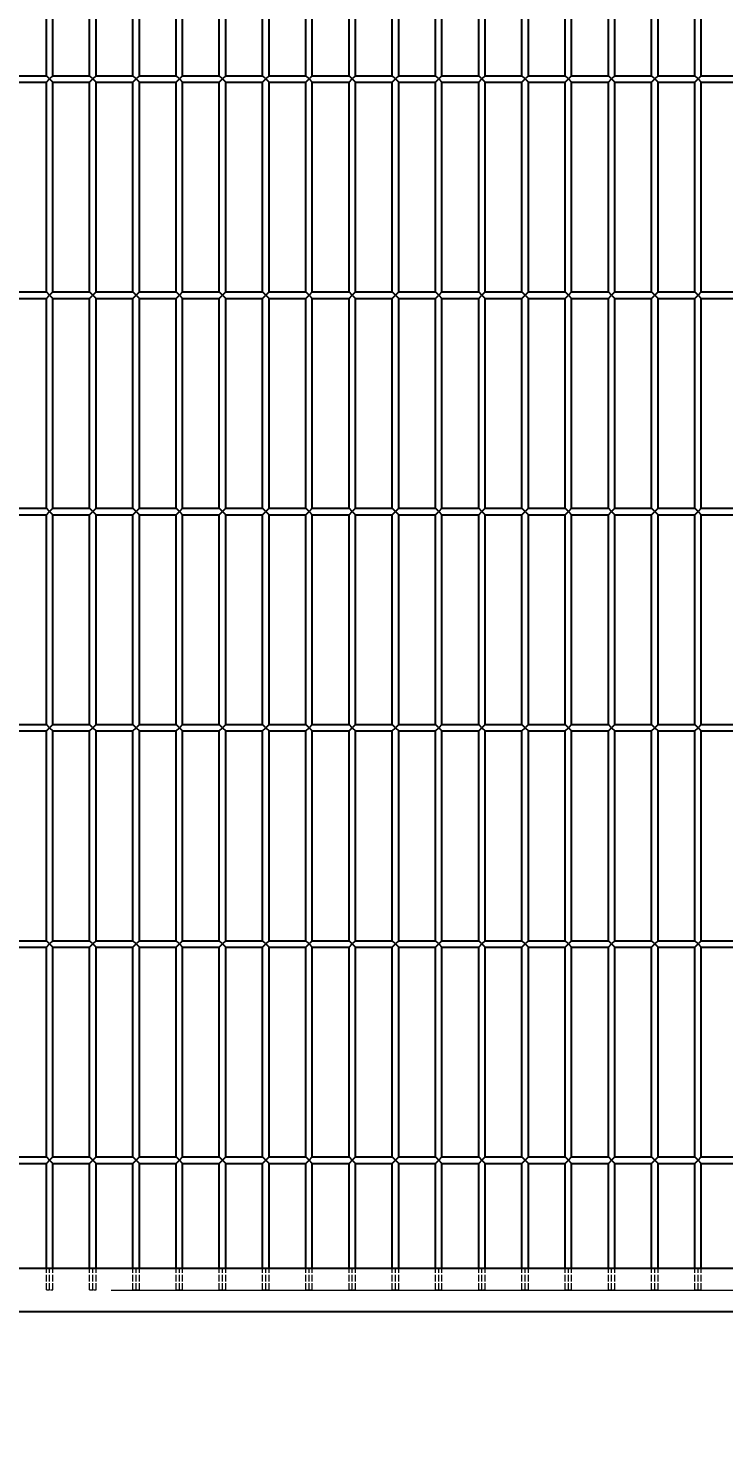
# Model space of a CAD drawing. Header units: millimetres. Extents: x 120 to 9117, y 110 to 4090.
# Drawn here: x 2377 to 2699, y 1462 to 2111 of the extents above; entities that cross this region are included whole.
import ezdxf

# ---------------------------------------------------------------- set-up
doc = ezdxf.new("R2010")
doc.units = ezdxf.units.MM
doc.header["$LTSCALE"] = 20
doc.linetypes.add('DASHED', pattern=[0.2067, 0.1654, -0.0413])
doc.layers.add('可见 (ISO)', color=7, linetype='Continuous', lineweight=25)
doc.layers.add('尺寸 (ISO)', color=7, linetype='Continuous', lineweight=18, true_color=0x008000)
doc.layers.add('隐藏 (ISO)', color=5, linetype='DASHED', lineweight=18, true_color=0x0000ff)
doc.styles.add('最新国标', font='simfang.ttf')
doc.dimstyles.new('默认 (GB)', dxfattribs={"dimscale": 20, "dimtxt": 2.8, "dimasz": 2.5, "dimexe": 2, "dimexo": 1.5, "dimgap": 0.5, "dimtad": 1, "dimtoh": 1, "dimdsep": 46, "dimtxsty": '最新国标', "dimcen": 0.09, "dimdle": 10, "dimclrd": 256, "dimclre": 256, "dimclrt": 256, "dimaunit": 1, "dimadec": 3, "dimazin": 2, "dimtfac": 0.535714, "dimtdec": 3, "dimtmove": 0, "dimatfit": 3, "dimfxl": 0, "dimtolj": 1, "dimlwd": -1, "dimlwe": -1, "dimarcsym": 0})

# ---------------------------------------------------------------- blocks, each defined once
blk = doc.blocks.new('_DotSmall')
at = {"color": 0, "linetype": 'ByBlock', "const_width": 0.5}
blk.add_lwpolyline([(-0.0625, 0, 1), (0.0625, 0, 1)], format="xyb", close=True, dxfattribs=at)
blk = doc.blocks.new('*D17')
at = {"layer": 'Defpoints', "color": 0, "transparency": 16777216}
for p in [(2388.78, 1527.01), (3335.81, 1527.01), (3020.28, 1517.01)]:
    blk.add_point(p, dxfattribs=at)
at = {"layer": '尺寸 (ISO)', "color": 116, "true_color": 0x00803f, "transparency": 16777216}
for p, q in [((3335.81, 1527.01), (3335.81, 1627.01)), ((2418.78, 1527.01), (3375.81, 1527.01)), ((3335.81, 1527.01), (3335.81, 1517.01)), ((3050.28, 1517.01), (3375.81, 1517.01)), ((3335.81, 1467.01), (3335.81, 1328.53))]:
    blk.add_line(p, q, dxfattribs=at)
blk.add_solid([(3327.47, 1467.01), (3344.14, 1467.01), (3335.81, 1517.01)], dxfattribs=at)
at = {"layer": '尺寸 (ISO)', "color": 116, "true_color": 0x00803f, "transparency": 16777216, "xscale": 50, "yscale": 50, "zscale": 50, "rotation": 270}
blk.add_blockref('_DotSmall', (3335.81, 1527.01), dxfattribs=at)
at = {"layer": '尺寸 (ISO)', "transparency": 16777216, "insert": (3297.49, 1372.77), "char_height": 56, "attachment_point": 5, "rotation": 90, "style": '最新国标'}
blk.add_mtext('\\A1;10', dxfattribs=at)
blk = doc.blocks.new('*D19')
at = {"layer": 'Defpoints', "color": 0, "transparency": 16777216}
for p in [(2388.78, 3507.01), (3185.78, 3507.01), (2385.78, 1527.01)]:
    blk.add_point(p, dxfattribs=at)
at = {"layer": '尺寸 (ISO)', "color": 116, "true_color": 0x00803f, "transparency": 16777216}
for p, q in [((2418.78, 3507.01), (3225.78, 3507.01)), ((3185.78, 1527.01), (3185.78, 3457.01)), ((2415.78, 1527.01), (3225.78, 1527.01))]:
    blk.add_line(p, q, dxfattribs=at)
blk.add_solid([(3177.45, 3457.01), (3194.11, 3457.01), (3185.78, 3507.01)], dxfattribs=at)
at = {"layer": '尺寸 (ISO)', "color": 116, "true_color": 0x00803f, "transparency": 16777216, "xscale": 50, "yscale": 50, "zscale": 50, "rotation": 270}
blk.add_blockref('_DotSmall', (3185.78, 1527.01), dxfattribs=at)
at = {"layer": '尺寸 (ISO)', "transparency": 16777216, "insert": (3147.46, 2517.01), "char_height": 56, "attachment_point": 5, "rotation": 90, "style": '最新国标'}
blk.add_mtext('\\A1;1980', dxfattribs=at)
blk = doc.blocks.new('*D21')
at = {"layer": 'Defpoints', "color": 0, "transparency": 16777216}
for p in [(1830.28, 1585.51), (3010.28, 1585.51), (3010.28, 1208.28)]:
    blk.add_point(p, dxfattribs=at)
at = {"layer": '尺寸 (ISO)', "color": 116, "true_color": 0x00803f, "transparency": 16777216}
for p, q in [((1830.28, 1555.51), (1830.28, 1168.28)), ((3010.28, 1555.51), (3010.28, 1168.28)), ((1830.28, 1208.28), (2960.28, 1208.28))]:
    blk.add_line(p, q, dxfattribs=at)
blk.add_solid([(2960.28, 1216.61), (2960.28, 1199.94), (3010.28, 1208.28)], dxfattribs=at)
at = {"layer": '尺寸 (ISO)', "color": 116, "true_color": 0x00803f, "transparency": 16777216, "xscale": 50, "yscale": 50, "zscale": 50, "rotation": 180}
blk.add_blockref('_DotSmall', (1830.28, 1208.28), dxfattribs=at)
at = {"layer": '尺寸 (ISO)', "transparency": 16777216, "insert": (2320.28, 1246.6), "char_height": 56, "attachment_point": 5, "style": '最新国标'}
blk.add_mtext('\\A1;1180', dxfattribs=at)

msp = doc.modelspace()

# ---------------------------------------------------------------- linework, layer by layer
at = {"layer": '可见 (ISO)'}
for p, q in [((2385.78, 2088.511), (2385.78, 2185.511)), ((2388.78, 2088.511), (2388.78, 2185.511)), ((2405.78, 2088.511), (2405.78, 2185.511)), ((2408.78, 2088.511), (2408.78, 2185.511)), ((2425.78, 2088.511), (2425.78, 2185.511)), ((2428.78, 2088.511), (2428.78, 2185.511)), ((2445.78, 2088.511), (2445.78, 2185.511)), ((2448.78, 2088.511), (2448.78, 2185.511)), ((2465.78, 2088.511), (2465.78, 2185.511)), ((2468.78, 2088.511), (2468.78, 2185.511)), ((2485.78, 2088.511), (2485.78, 2185.511)), ((2488.78, 2088.511), (2488.78, 2185.511)), ((2505.78, 2088.511), (2505.78, 2185.511)), ((2508.78, 2088.511), (2508.78, 2185.511)), ((2525.78, 2088.511), (2525.78, 2185.511)), ((2528.78, 2088.511), (2528.78, 2185.511)), ((2545.78, 2088.511), (2545.78, 2185.511)), ((2548.78, 2088.511), (2548.78, 2185.511)), ((2565.78, 2088.511), (2565.78, 2185.511)), ((2568.78, 2088.511), (2568.78, 2185.511)), ((2585.78, 2088.511), (2585.78, 2185.511)), ((2588.78, 2088.511), (2588.78, 2185.511)), ((2605.78, 2088.511), (2605.78, 2185.511)), ((2608.78, 2088.511), (2608.78, 2185.511)), ((2625.78, 2088.511), (2625.78, 2185.511)), ((2628.78, 2088.511), (2628.78, 2185.511)), ((2645.78, 2088.511), (2645.78, 2185.511)), ((2648.78, 2088.511), (2648.78, 2185.511)), ((2665.78, 2088.511), (2665.78, 2185.511)), ((2668.78, 2088.511), (2668.78, 2185.511)), ((2685.78, 2088.511), (2685.78, 2185.511)), ((2688.78, 2088.511), (2688.78, 2185.511)), ((2368.78, 2088.511), (2385.78, 2088.511)), ((2368.78, 2085.511), (2385.78, 2085.511)), ((2387.28, 2087.011), (2385.78, 2088.511)), ((2385.78, 2085.511), (2387.28, 2087.011)), ((2385.78, 1988.511), (2385.78, 2085.511)), ((2388.78, 2088.511), (2387.28, 2087.011)), ((2387.28, 2087.011), (2388.78, 2085.511)), ((2388.78, 2088.511), (2405.78, 2088.511)), ((2388.78, 2085.511), (2405.78, 2085.511)), ((2388.78, 1988.511), (2388.78, 2085.511)), ((2407.28, 2087.011), (2405.78, 2088.511)), ((2405.78, 2085.511), (2407.28, 2087.011)), ((2405.78, 1988.511), (2405.78, 2085.511)), ((2408.78, 2088.511), (2407.28, 2087.011)), ((2407.28, 2087.011), (2408.78, 2085.511)), ((2408.78, 2088.511), (2425.78, 2088.511)), ((2408.78, 2085.511), (2425.78, 2085.511)), ((2408.78, 1988.511), (2408.78, 2085.511)), ((2427.28, 2087.011), (2425.78, 2088.511)), ((2425.78, 2085.511), (2427.28, 2087.011)), ((2425.78, 1988.511), (2425.78, 2085.511)), ((2428.78, 2088.511), (2427.28, 2087.011)), ((2427.28, 2087.011), (2428.78, 2085.511)), ((2428.78, 2088.511), (2445.78, 2088.511)), ((2428.78, 2085.511), (2445.78, 2085.511)), ((2428.78, 1988.511), (2428.78, 2085.511)), ((2447.28, 2087.011), (2445.78, 2088.511)), ((2445.78, 2085.511), (2447.28, 2087.011)), ((2445.78, 1988.511), (2445.78, 2085.511)), ((2448.78, 2088.511), (2447.28, 2087.011)), ((2447.28, 2087.011), (2448.78, 2085.511)), ((2448.78, 2088.511), (2465.78, 2088.511)), ((2448.78, 2085.511), (2465.78, 2085.511)), ((2448.78, 1988.511), (2448.78, 2085.511)), ((2467.28, 2087.011), (2465.78, 2088.511)), ((2465.78, 2085.511), (2467.28, 2087.011)), ((2465.78, 1988.511), (2465.78, 2085.511)), ((2468.78, 2088.511), (2467.28, 2087.011)), ((2467.28, 2087.011), (2468.78, 2085.511)), ((2468.78, 2088.511), (2485.78, 2088.511)), ((2468.78, 2085.511), (2485.78, 2085.511)), ((2468.78, 1988.511), (2468.78, 2085.511)), ((2487.28, 2087.011), (2485.78, 2088.511)), ((2485.78, 2085.511), (2487.28, 2087.011)), ((2485.78, 1988.511), (2485.78, 2085.511)), ((2488.78, 2088.511), (2487.28, 2087.011)), ((2487.28, 2087.011), (2488.78, 2085.511)), ((2488.78, 2088.511), (2505.78, 2088.511)), ((2488.78, 2085.511), (2505.78, 2085.511)), ((2488.78, 1988.511), (2488.78, 2085.511)), ((2507.28, 2087.011), (2505.78, 2088.511)), ((2505.78, 2085.511), (2507.28, 2087.011)), ((2505.78, 1988.511), (2505.78, 2085.511)), ((2508.78, 2088.511), (2507.28, 2087.011)), ((2507.28, 2087.011), (2508.78, 2085.511)), ((2508.78, 2088.511), (2525.78, 2088.511)), ((2508.78, 2085.511), (2525.78, 2085.511)), ((2508.78, 1988.511), (2508.78, 2085.511)), ((2527.28, 2087.011), (2525.78, 2088.511)), ((2525.78, 2085.511), (2527.28, 2087.011)), ((2525.78, 1988.511), (2525.78, 2085.511)), ((2528.78, 2088.511), (2527.28, 2087.011)), ((2527.28, 2087.011), (2528.78, 2085.511)), ((2528.78, 2088.511), (2545.78, 2088.511)), ((2528.78, 2085.511), (2545.78, 2085.511)), ((2528.78, 1988.511), (2528.78, 2085.511)), ((2547.28, 2087.011), (2545.78, 2088.511)), ((2545.78, 2085.511), (2547.28, 2087.011)), ((2545.78, 1988.511), (2545.78, 2085.511)), ((2548.78, 2088.511), (2547.28, 2087.011)), ((2547.28, 2087.011), (2548.78, 2085.511)), ((2548.78, 2088.511), (2565.78, 2088.511)), ((2548.78, 2085.511), (2565.78, 2085.511)), ((2548.78, 1988.511), (2548.78, 2085.511)), ((2567.28, 2087.011), (2565.78, 2088.511)), ((2565.78, 2085.511), (2567.28, 2087.011)), ((2565.78, 1988.511), (2565.78, 2085.511)), ((2568.78, 2088.511), (2567.28, 2087.011)), ((2567.28, 2087.011), (2568.78, 2085.511)), ((2568.78, 2088.511), (2585.78, 2088.511)), ((2568.78, 2085.511), (2585.78, 2085.511)), ((2568.78, 1988.511), (2568.78, 2085.511)), ((2587.28, 2087.011), (2585.78, 2088.511)), ((2585.78, 2085.511), (2587.28, 2087.011)), ((2585.78, 1988.511), (2585.78, 2085.511)), ((2588.78, 2088.511), (2587.28, 2087.011)), ((2587.28, 2087.011), (2588.78, 2085.511)), ((2588.78, 2088.511), (2605.78, 2088.511)), ((2588.78, 2085.511), (2605.78, 2085.511)), ((2588.78, 1988.511), (2588.78, 2085.511)), ((2607.28, 2087.011), (2605.78, 2088.511)), ((2605.78, 2085.511), (2607.28, 2087.011)), ((2605.78, 1988.511), (2605.78, 2085.511)), ((2608.78, 2088.511), (2607.28, 2087.011)), ((2607.28, 2087.011), (2608.78, 2085.511)), ((2608.78, 2088.511), (2625.78, 2088.511)), ((2608.78, 2085.511), (2625.78, 2085.511)), ((2608.78, 1988.511), (2608.78, 2085.511)), ((2627.28, 2087.011), (2625.78, 2088.511)), ((2625.78, 2085.511), (2627.28, 2087.011)), ((2625.78, 1988.511), (2625.78, 2085.511)), ((2628.78, 2088.511), (2627.28, 2087.011)), ((2627.28, 2087.011), (2628.78, 2085.511)), ((2628.78, 2088.511), (2645.78, 2088.511)), ((2628.78, 2085.511), (2645.78, 2085.511)), ((2628.78, 1988.511), (2628.78, 2085.511)), ((2647.28, 2087.011), (2645.78, 2088.511)), ((2645.78, 2085.511), (2647.28, 2087.011)), ((2645.78, 1988.511), (2645.78, 2085.511)), ((2648.78, 2088.511), (2647.28, 2087.011)), ((2647.28, 2087.011), (2648.78, 2085.511)), ((2648.78, 2088.511), (2665.78, 2088.511)), ((2648.78, 2085.511), (2665.78, 2085.511)), ((2648.78, 1988.511), (2648.78, 2085.511)), ((2667.28, 2087.011), (2665.78, 2088.511)), ((2665.78, 2085.511), (2667.28, 2087.011)), ((2665.78, 1988.511), (2665.78, 2085.511)), ((2668.78, 2088.511), (2667.28, 2087.011)), ((2667.28, 2087.011), (2668.78, 2085.511)), ((2668.78, 2088.511), (2685.78, 2088.511)), ((2668.78, 2085.511), (2685.78, 2085.511)), ((2668.78, 1988.511), (2668.78, 2085.511)), ((2687.28, 2087.011), (2685.78, 2088.511)), ((2685.78, 2085.511), (2687.28, 2087.011)), ((2685.78, 1988.511), (2685.78, 2085.511)), ((2688.78, 2088.511), (2687.28, 2087.011)), ((2687.28, 2087.011), (2688.78, 2085.511)), ((2688.78, 2088.511), (2705.78, 2088.511)), ((2688.78, 2085.511), (2705.78, 2085.511)), ((2688.78, 1988.511), (2688.78, 2085.511)), ((2368.78, 1988.511), (2385.78, 1988.511)), ((2368.78, 1985.511), (2385.78, 1985.511)), ((2387.28, 1987.011), (2385.78, 1988.511)), ((2385.78, 1985.511), (2387.28, 1987.011)), ((2385.78, 1888.511), (2385.78, 1985.511)), ((2388.78, 1988.511), (2387.28, 1987.011)), ((2387.28, 1987.011), (2388.78, 1985.511)), ((2388.78, 1988.511), (2405.78, 1988.511)), ((2388.78, 1985.511), (2405.78, 1985.511)), ((2388.78, 1888.511), (2388.78, 1985.511)), ((2407.28, 1987.011), (2405.78, 1988.511)), ((2405.78, 1985.511), (2407.28, 1987.011)), ((2405.78, 1888.511), (2405.78, 1985.511)), ((2408.78, 1988.511), (2407.28, 1987.011)), ((2407.28, 1987.011), (2408.78, 1985.511)), ((2408.78, 1988.511), (2425.78, 1988.511)), ((2408.78, 1985.511), (2425.78, 1985.511)), ((2408.78, 1888.511), (2408.78, 1985.511)), ((2427.28, 1987.011), (2425.78, 1988.511)), ((2425.78, 1985.511), (2427.28, 1987.011)), ((2425.78, 1888.511), (2425.78, 1985.511)), ((2428.78, 1988.511), (2427.28, 1987.011)), ((2427.28, 1987.011), (2428.78, 1985.511)), ((2428.78, 1988.511), (2445.78, 1988.511)), ((2428.78, 1985.511), (2445.78, 1985.511)), ((2428.78, 1888.511), (2428.78, 1985.511)), ((2447.28, 1987.011), (2445.78, 1988.511)), ((2445.78, 1985.511), (2447.28, 1987.011)), ((2445.78, 1888.511), (2445.78, 1985.511)), ((2448.78, 1988.511), (2447.28, 1987.011)), ((2447.28, 1987.011), (2448.78, 1985.511)), ((2448.78, 1988.511), (2465.78, 1988.511)), ((2448.78, 1985.511), (2465.78, 1985.511)), ((2448.78, 1888.511), (2448.78, 1985.511)), ((2467.28, 1987.011), (2465.78, 1988.511)), ((2465.78, 1985.511), (2467.28, 1987.011)), ((2465.78, 1888.511), (2465.78, 1985.511)), ((2468.78, 1988.511), (2467.28, 1987.011)), ((2467.28, 1987.011), (2468.78, 1985.511)), ((2468.78, 1988.511), (2485.78, 1988.511)), ((2468.78, 1985.511), (2485.78, 1985.511)), ((2468.78, 1888.511), (2468.78, 1985.511)), ((2487.28, 1987.011), (2485.78, 1988.511)), ((2485.78, 1985.511), (2487.28, 1987.011)), ((2485.78, 1888.511), (2485.78, 1985.511)), ((2488.78, 1988.511), (2487.28, 1987.011)), ((2487.28, 1987.011), (2488.78, 1985.511)), ((2488.78, 1988.511), (2505.78, 1988.511)), ((2488.78, 1985.511), (2505.78, 1985.511)), ((2488.78, 1888.511), (2488.78, 1985.511)), ((2507.28, 1987.011), (2505.78, 1988.511)), ((2505.78, 1985.511), (2507.28, 1987.011)), ((2505.78, 1888.511), (2505.78, 1985.511)), ((2508.78, 1988.511), (2507.28, 1987.011)), ((2507.28, 1987.011), (2508.78, 1985.511)), ((2508.78, 1988.511), (2525.78, 1988.511)), ((2508.78, 1985.511), (2525.78, 1985.511)), ((2508.78, 1888.511), (2508.78, 1985.511)), ((2527.28, 1987.011), (2525.78, 1988.511)), ((2525.78, 1985.511), (2527.28, 1987.011)), ((2525.78, 1888.511), (2525.78, 1985.511)), ((2528.78, 1988.511), (2527.28, 1987.011)), ((2527.28, 1987.011), (2528.78, 1985.511)), ((2528.78, 1988.511), (2545.78, 1988.511)), ((2528.78, 1985.511), (2545.78, 1985.511)), ((2528.78, 1888.511), (2528.78, 1985.511)), ((2547.28, 1987.011), (2545.78, 1988.511)), ((2545.78, 1985.511), (2547.28, 1987.011)), ((2545.78, 1888.511), (2545.78, 1985.511)), ((2548.78, 1988.511), (2547.28, 1987.011)), ((2547.28, 1987.011), (2548.78, 1985.511)), ((2548.78, 1988.511), (2565.78, 1988.511)), ((2548.78, 1985.511), (2565.78, 1985.511)), ((2548.78, 1888.511), (2548.78, 1985.511)), ((2567.28, 1987.011), (2565.78, 1988.511)), ((2565.78, 1985.511), (2567.28, 1987.011)), ((2565.78, 1888.511), (2565.78, 1985.511)), ((2568.78, 1988.511), (2567.28, 1987.011)), ((2567.28, 1987.011), (2568.78, 1985.511)), ((2568.78, 1988.511), (2585.78, 1988.511)), ((2568.78, 1985.511), (2585.78, 1985.511)), ((2568.78, 1888.511), (2568.78, 1985.511)), ((2587.28, 1987.011), (2585.78, 1988.511)), ((2585.78, 1985.511), (2587.28, 1987.011)), ((2585.78, 1888.511), (2585.78, 1985.511)), ((2588.78, 1988.511), (2587.28, 1987.011)), ((2587.28, 1987.011), (2588.78, 1985.511)), ((2588.78, 1988.511), (2605.78, 1988.511)), ((2588.78, 1985.511), (2605.78, 1985.511)), ((2588.78, 1888.511), (2588.78, 1985.511)), ((2607.28, 1987.011), (2605.78, 1988.511)), ((2605.78, 1985.511), (2607.28, 1987.011)), ((2605.78, 1888.511), (2605.78, 1985.511)), ((2608.78, 1988.511), (2607.28, 1987.011)), ((2607.28, 1987.011), (2608.78, 1985.511)), ((2608.78, 1988.511), (2625.78, 1988.511)), ((2608.78, 1985.511), (2625.78, 1985.511)), ((2608.78, 1888.511), (2608.78, 1985.511)), ((2627.28, 1987.011), (2625.78, 1988.511)), ((2625.78, 1985.511), (2627.28, 1987.011)), ((2625.78, 1888.511), (2625.78, 1985.511)), ((2628.78, 1988.511), (2627.28, 1987.011)), ((2627.28, 1987.011), (2628.78, 1985.511)), ((2628.78, 1988.511), (2645.78, 1988.511)), ((2628.78, 1985.511), (2645.78, 1985.511)), ((2628.78, 1888.511), (2628.78, 1985.511)), ((2647.28, 1987.011), (2645.78, 1988.511)), ((2645.78, 1985.511), (2647.28, 1987.011)), ((2645.78, 1888.511), (2645.78, 1985.511)), ((2648.78, 1988.511), (2647.28, 1987.011)), ((2647.28, 1987.011), (2648.78, 1985.511)), ((2648.78, 1988.511), (2665.78, 1988.511)), ((2648.78, 1985.511), (2665.78, 1985.511)), ((2648.78, 1888.511), (2648.78, 1985.511)), ((2667.28, 1987.011), (2665.78, 1988.511)), ((2665.78, 1985.511), (2667.28, 1987.011)), ((2665.78, 1888.511), (2665.78, 1985.511)), ((2668.78, 1988.511), (2667.28, 1987.011)), ((2667.28, 1987.011), (2668.78, 1985.511)), ((2668.78, 1988.511), (2685.78, 1988.511)), ((2668.78, 1985.511), (2685.78, 1985.511)), ((2668.78, 1888.511), (2668.78, 1985.511)), ((2687.28, 1987.011), (2685.78, 1988.511)), ((2685.78, 1985.511), (2687.28, 1987.011)), ((2685.78, 1888.511), (2685.78, 1985.511)), ((2688.78, 1988.511), (2687.28, 1987.011)), ((2687.28, 1987.011), (2688.78, 1985.511)), ((2688.78, 1988.511), (2705.78, 1988.511)), ((2688.78, 1985.511), (2705.78, 1985.511)), ((2688.78, 1888.511), (2688.78, 1985.511)), ((2368.78, 1888.511), (2385.78, 1888.511)), ((2387.28, 1887.011), (2385.78, 1888.511)), ((2388.78, 1888.511), (2387.28, 1887.011)), ((2388.78, 1888.511), (2405.78, 1888.511)), ((2407.28, 1887.011), (2405.78, 1888.511)), ((2408.78, 1888.511), (2407.28, 1887.011)), ((2408.78, 1888.511), (2425.78, 1888.511)), ((2427.28, 1887.011), (2425.78, 1888.511)), ((2428.78, 1888.511), (2427.28, 1887.011)), ((2428.78, 1888.511), (2445.78, 1888.511)), ((2447.28, 1887.011), (2445.78, 1888.511)), ((2448.78, 1888.511), (2447.28, 1887.011)), ((2448.78, 1888.511), (2465.78, 1888.511)), ((2467.28, 1887.011), (2465.78, 1888.511)), ((2468.78, 1888.511), (2467.28, 1887.011)), ((2468.78, 1888.511), (2485.78, 1888.511)), ((2487.28, 1887.011), (2485.78, 1888.511)), ((2488.78, 1888.511), (2487.28, 1887.011)), ((2488.78, 1888.511), (2505.78, 1888.511)), ((2507.28, 1887.011), (2505.78, 1888.511)), ((2508.78, 1888.511), (2507.28, 1887.011)), ((2508.78, 1888.511), (2525.78, 1888.511)), ((2527.28, 1887.011), (2525.78, 1888.511)), ((2528.78, 1888.511), (2527.28, 1887.011)), ((2528.78, 1888.511), (2545.78, 1888.511)), ((2547.28, 1887.011), (2545.78, 1888.511)), ((2548.78, 1888.511), (2547.28, 1887.011)), ((2548.78, 1888.511), (2565.78, 1888.511)), ((2567.28, 1887.011), (2565.78, 1888.511)), ((2568.78, 1888.511), (2567.28, 1887.011)), ((2568.78, 1888.511), (2585.78, 1888.511)), ((2587.28, 1887.011), (2585.78, 1888.511)), ((2588.78, 1888.511), (2587.28, 1887.011)), ((2588.78, 1888.511), (2605.78, 1888.511)), ((2607.28, 1887.011), (2605.78, 1888.511)), ((2608.78, 1888.511), (2607.28, 1887.011)), ((2608.78, 1888.511), (2625.78, 1888.511)), ((2627.28, 1887.011), (2625.78, 1888.511)), ((2628.78, 1888.511), (2627.28, 1887.011)), ((2628.78, 1888.511), (2645.78, 1888.511)), ((2647.28, 1887.011), (2645.78, 1888.511)), ((2648.78, 1888.511), (2647.28, 1887.011)), ((2648.78, 1888.511), (2665.78, 1888.511)), ((2667.28, 1887.011), (2665.78, 1888.511)), ((2668.78, 1888.511), (2667.28, 1887.011)), ((2668.78, 1888.511), (2685.78, 1888.511)), ((2687.28, 1887.011), (2685.78, 1888.511)), ((2688.78, 1888.511), (2687.28, 1887.011)), ((2688.78, 1888.511), (2705.78, 1888.511)), ((2368.78, 1885.511), (2385.78, 1885.511)), ((2385.78, 1885.511), (2387.28, 1887.011)), ((2385.78, 1788.511), (2385.78, 1885.511)), ((2387.28, 1887.011), (2388.78, 1885.511)), ((2388.78, 1885.511), (2405.78, 1885.511)), ((2388.78, 1788.511), (2388.78, 1885.511)), ((2405.78, 1885.511), (2407.28, 1887.011)), ((2405.78, 1788.511), (2405.78, 1885.511)), ((2407.28, 1887.011), (2408.78, 1885.511)), ((2408.78, 1885.511), (2425.78, 1885.511)), ((2408.78, 1788.511), (2408.78, 1885.511)), ((2425.78, 1885.511), (2427.28, 1887.011)), ((2425.78, 1788.511), (2425.78, 1885.511)), ((2427.28, 1887.011), (2428.78, 1885.511)), ((2428.78, 1885.511), (2445.78, 1885.511)), ((2428.78, 1788.511), (2428.78, 1885.511)), ((2445.78, 1885.511), (2447.28, 1887.011)), ((2445.78, 1788.511), (2445.78, 1885.511)), ((2447.28, 1887.011), (2448.78, 1885.511)), ((2448.78, 1885.511), (2465.78, 1885.511)), ((2448.78, 1788.511), (2448.78, 1885.511)), ((2465.78, 1885.511), (2467.28, 1887.011)), ((2465.78, 1788.511), (2465.78, 1885.511)), ((2467.28, 1887.011), (2468.78, 1885.511)), ((2468.78, 1885.511), (2485.78, 1885.511)), ((2468.78, 1788.511), (2468.78, 1885.511)), ((2485.78, 1885.511), (2487.28, 1887.011)), ((2485.78, 1788.511), (2485.78, 1885.511)), ((2487.28, 1887.011), (2488.78, 1885.511)), ((2488.78, 1885.511), (2505.78, 1885.511)), ((2488.78, 1788.511), (2488.78, 1885.511)), ((2505.78, 1885.511), (2507.28, 1887.011)), ((2505.78, 1788.511), (2505.78, 1885.511)), ((2507.28, 1887.011), (2508.78, 1885.511)), ((2508.78, 1885.511), (2525.78, 1885.511)), ((2508.78, 1788.511), (2508.78, 1885.511)), ((2525.78, 1885.511), (2527.28, 1887.011)), ((2525.78, 1788.511), (2525.78, 1885.511)), ((2527.28, 1887.011), (2528.78, 1885.511)), ((2528.78, 1885.511), (2545.78, 1885.511)), ((2528.78, 1788.511), (2528.78, 1885.511)), ((2545.78, 1885.511), (2547.28, 1887.011)), ((2545.78, 1788.511), (2545.78, 1885.511)), ((2547.28, 1887.011), (2548.78, 1885.511)), ((2548.78, 1885.511), (2565.78, 1885.511)), ((2548.78, 1788.511), (2548.78, 1885.511)), ((2565.78, 1885.511), (2567.28, 1887.011)), ((2565.78, 1788.511), (2565.78, 1885.511)), ((2567.28, 1887.011), (2568.78, 1885.511)), ((2568.78, 1885.511), (2585.78, 1885.511)), ((2568.78, 1788.511), (2568.78, 1885.511)), ((2585.78, 1885.511), (2587.28, 1887.011)), ((2585.78, 1788.511), (2585.78, 1885.511)), ((2587.28, 1887.011), (2588.78, 1885.511)), ((2588.78, 1885.511), (2605.78, 1885.511)), ((2588.78, 1788.511), (2588.78, 1885.511)), ((2605.78, 1885.511), (2607.28, 1887.011)), ((2605.78, 1788.511), (2605.78, 1885.511)), ((2607.28, 1887.011), (2608.78, 1885.511)), ((2608.78, 1885.511), (2625.78, 1885.511)), ((2608.78, 1788.511), (2608.78, 1885.511)), ((2625.78, 1885.511), (2627.28, 1887.011)), ((2625.78, 1788.511), (2625.78, 1885.511)), ((2627.28, 1887.011), (2628.78, 1885.511)), ((2628.78, 1885.511), (2645.78, 1885.511)), ((2628.78, 1788.511), (2628.78, 1885.511)), ((2645.78, 1885.511), (2647.28, 1887.011)), ((2645.78, 1788.511), (2645.78, 1885.511)), ((2647.28, 1887.011), (2648.78, 1885.511)), ((2648.78, 1885.511), (2665.78, 1885.511)), ((2648.78, 1788.511), (2648.78, 1885.511)), ((2665.78, 1885.511), (2667.28, 1887.011)), ((2665.78, 1788.511), (2665.78, 1885.511)), ((2667.28, 1887.011), (2668.78, 1885.511)), ((2668.78, 1885.511), (2685.78, 1885.511)), ((2668.78, 1788.511), (2668.78, 1885.511)), ((2685.78, 1885.511), (2687.28, 1887.011)), ((2685.78, 1788.511), (2685.78, 1885.511)), ((2687.28, 1887.011), (2688.78, 1885.511)), ((2688.78, 1885.511), (2705.78, 1885.511)), ((2688.78, 1788.511), (2688.78, 1885.511)), ((2368.78, 1788.511), (2385.78, 1788.511)), ((2368.78, 1785.511), (2385.78, 1785.511)), ((2387.28, 1787.011), (2385.78, 1788.511)), ((2385.78, 1785.511), (2387.28, 1787.011)), ((2385.78, 1688.511), (2385.78, 1785.511)), ((2388.78, 1788.511), (2387.28, 1787.011)), ((2387.28, 1787.011), (2388.78, 1785.511)), ((2388.78, 1788.511), (2405.78, 1788.511)), ((2388.78, 1785.511), (2405.78, 1785.511)), ((2388.78, 1688.511), (2388.78, 1785.511)), ((2407.28, 1787.011), (2405.78, 1788.511)), ((2405.78, 1785.511), (2407.28, 1787.011)), ((2405.78, 1688.511), (2405.78, 1785.511)), ((2408.78, 1788.511), (2407.28, 1787.011)), ((2407.28, 1787.011), (2408.78, 1785.511)), ((2408.78, 1788.511), (2425.78, 1788.511)), ((2408.78, 1785.511), (2425.78, 1785.511)), ((2408.78, 1688.511), (2408.78, 1785.511)), ((2427.28, 1787.011), (2425.78, 1788.511)), ((2425.78, 1785.511), (2427.28, 1787.011)), ((2425.78, 1688.511), (2425.78, 1785.511)), ((2428.78, 1788.511), (2427.28, 1787.011)), ((2427.28, 1787.011), (2428.78, 1785.511)), ((2428.78, 1788.511), (2445.78, 1788.511)), ((2428.78, 1785.511), (2445.78, 1785.511)), ((2428.78, 1688.511), (2428.78, 1785.511)), ((2447.28, 1787.011), (2445.78, 1788.511)), ((2445.78, 1785.511), (2447.28, 1787.011)), ((2445.78, 1688.511), (2445.78, 1785.511)), ((2448.78, 1788.511), (2447.28, 1787.011)), ((2447.28, 1787.011), (2448.78, 1785.511)), ((2448.78, 1788.511), (2465.78, 1788.511)), ((2448.78, 1785.511), (2465.78, 1785.511)), ((2448.78, 1688.511), (2448.78, 1785.511)), ((2467.28, 1787.011), (2465.78, 1788.511)), ((2465.78, 1785.511), (2467.28, 1787.011)), ((2465.78, 1688.511), (2465.78, 1785.511)), ((2468.78, 1788.511), (2467.28, 1787.011)), ((2467.28, 1787.011), (2468.78, 1785.511)), ((2468.78, 1788.511), (2485.78, 1788.511)), ((2468.78, 1785.511), (2485.78, 1785.511)), ((2468.78, 1688.511), (2468.78, 1785.511)), ((2487.28, 1787.011), (2485.78, 1788.511)), ((2485.78, 1785.511), (2487.28, 1787.011)), ((2485.78, 1688.511), (2485.78, 1785.511)), ((2488.78, 1788.511), (2487.28, 1787.011)), ((2487.28, 1787.011), (2488.78, 1785.511)), ((2488.78, 1788.511), (2505.78, 1788.511)), ((2488.78, 1785.511), (2505.78, 1785.511)), ((2488.78, 1688.511), (2488.78, 1785.511)), ((2507.28, 1787.011), (2505.78, 1788.511)), ((2505.78, 1785.511), (2507.28, 1787.011)), ((2505.78, 1688.511), (2505.78, 1785.511)), ((2508.78, 1788.511), (2507.28, 1787.011)), ((2507.28, 1787.011), (2508.78, 1785.511)), ((2508.78, 1788.511), (2525.78, 1788.511)), ((2508.78, 1785.511), (2525.78, 1785.511)), ((2508.78, 1688.511), (2508.78, 1785.511)), ((2527.28, 1787.011), (2525.78, 1788.511)), ((2525.78, 1785.511), (2527.28, 1787.011)), ((2525.78, 1688.511), (2525.78, 1785.511)), ((2528.78, 1788.511), (2527.28, 1787.011)), ((2527.28, 1787.011), (2528.78, 1785.511)), ((2528.78, 1788.511), (2545.78, 1788.511)), ((2528.78, 1785.511), (2545.78, 1785.511)), ((2528.78, 1688.511), (2528.78, 1785.511)), ((2547.28, 1787.011), (2545.78, 1788.511)), ((2545.78, 1785.511), (2547.28, 1787.011)), ((2545.78, 1688.511), (2545.78, 1785.511)), ((2548.78, 1788.511), (2547.28, 1787.011)), ((2547.28, 1787.011), (2548.78, 1785.511)), ((2548.78, 1788.511), (2565.78, 1788.511)), ((2548.78, 1785.511), (2565.78, 1785.511)), ((2548.78, 1688.511), (2548.78, 1785.511)), ((2567.28, 1787.011), (2565.78, 1788.511)), ((2565.78, 1785.511), (2567.28, 1787.011)), ((2565.78, 1688.511), (2565.78, 1785.511)), ((2568.78, 1788.511), (2567.28, 1787.011)), ((2567.28, 1787.011), (2568.78, 1785.511)), ((2568.78, 1788.511), (2585.78, 1788.511)), ((2568.78, 1785.511), (2585.78, 1785.511)), ((2568.78, 1688.511), (2568.78, 1785.511)), ((2587.28, 1787.011), (2585.78, 1788.511)), ((2585.78, 1785.511), (2587.28, 1787.011)), ((2585.78, 1688.511), (2585.78, 1785.511)), ((2588.78, 1788.511), (2587.28, 1787.011)), ((2587.28, 1787.011), (2588.78, 1785.511)), ((2588.78, 1788.511), (2605.78, 1788.511)), ((2588.78, 1785.511), (2605.78, 1785.511)), ((2588.78, 1688.511), (2588.78, 1785.511)), ((2607.28, 1787.011), (2605.78, 1788.511)), ((2605.78, 1785.511), (2607.28, 1787.011)), ((2605.78, 1688.511), (2605.78, 1785.511)), ((2608.78, 1788.511), (2607.28, 1787.011)), ((2607.28, 1787.011), (2608.78, 1785.511)), ((2608.78, 1788.511), (2625.78, 1788.511)), ((2608.78, 1785.511), (2625.78, 1785.511)), ((2608.78, 1688.511), (2608.78, 1785.511)), ((2627.28, 1787.011), (2625.78, 1788.511)), ((2625.78, 1785.511), (2627.28, 1787.011)), ((2625.78, 1688.511), (2625.78, 1785.511)), ((2628.78, 1788.511), (2627.28, 1787.011)), ((2627.28, 1787.011), (2628.78, 1785.511)), ((2628.78, 1788.511), (2645.78, 1788.511)), ((2628.78, 1785.511), (2645.78, 1785.511)), ((2628.78, 1688.511), (2628.78, 1785.511)), ((2647.28, 1787.011), (2645.78, 1788.511)), ((2645.78, 1785.511), (2647.28, 1787.011)), ((2645.78, 1688.511), (2645.78, 1785.511)), ((2648.78, 1788.511), (2647.28, 1787.011)), ((2647.28, 1787.011), (2648.78, 1785.511)), ((2648.78, 1788.511), (2665.78, 1788.511)), ((2648.78, 1785.511), (2665.78, 1785.511)), ((2648.78, 1688.511), (2648.78, 1785.511)), ((2667.28, 1787.011), (2665.78, 1788.511)), ((2665.78, 1785.511), (2667.28, 1787.011)), ((2665.78, 1688.511), (2665.78, 1785.511)), ((2668.78, 1788.511), (2667.28, 1787.011)), ((2667.28, 1787.011), (2668.78, 1785.511)), ((2668.78, 1788.511), (2685.78, 1788.511)), ((2668.78, 1785.511), (2685.78, 1785.511)), ((2668.78, 1688.511), (2668.78, 1785.511)), ((2687.28, 1787.011), (2685.78, 1788.511)), ((2685.78, 1785.511), (2687.28, 1787.011)), ((2685.78, 1688.511), (2685.78, 1785.511)), ((2688.78, 1788.511), (2687.28, 1787.011)), ((2687.28, 1787.011), (2688.78, 1785.511)), ((2688.78, 1788.511), (2705.78, 1788.511)), ((2688.78, 1785.511), (2705.78, 1785.511)), ((2688.78, 1688.511), (2688.78, 1785.511)), ((2368.78, 1688.511), (2385.78, 1688.511)), ((2387.28, 1687.011), (2385.78, 1688.511)), ((2385.78, 1685.511), (2387.28, 1687.011)), ((2388.78, 1688.511), (2387.28, 1687.011)), ((2387.28, 1687.011), (2388.78, 1685.511)), ((2388.78, 1688.511), (2405.78, 1688.511)), ((2407.28, 1687.011), (2405.78, 1688.511)), ((2405.78, 1685.511), (2407.28, 1687.011)), ((2408.78, 1688.511), (2407.28, 1687.011)), ((2407.28, 1687.011), (2408.78, 1685.511)), ((2408.78, 1688.511), (2425.78, 1688.511)), ((2427.28, 1687.011), (2425.78, 1688.511)), ((2425.78, 1685.511), (2427.28, 1687.011)), ((2428.78, 1688.511), (2427.28, 1687.011)), ((2427.28, 1687.011), (2428.78, 1685.511)), ((2428.78, 1688.511), (2445.78, 1688.511)), ((2447.28, 1687.011), (2445.78, 1688.511)), ((2445.78, 1685.511), (2447.28, 1687.011)), ((2448.78, 1688.511), (2447.28, 1687.011)), ((2447.28, 1687.011), (2448.78, 1685.511)), ((2448.78, 1688.511), (2465.78, 1688.511)), ((2467.28, 1687.011), (2465.78, 1688.511)), ((2465.78, 1685.511), (2467.28, 1687.011)), ((2468.78, 1688.511), (2467.28, 1687.011)), ((2467.28, 1687.011), (2468.78, 1685.511)), ((2468.78, 1688.511), (2485.78, 1688.511)), ((2487.28, 1687.011), (2485.78, 1688.511)), ((2485.78, 1685.511), (2487.28, 1687.011)), ((2488.78, 1688.511), (2487.28, 1687.011)), ((2487.28, 1687.011), (2488.78, 1685.511)), ((2488.78, 1688.511), (2505.78, 1688.511)), ((2507.28, 1687.011), (2505.78, 1688.511)), ((2505.78, 1685.511), (2507.28, 1687.011)), ((2508.78, 1688.511), (2507.28, 1687.011)), ((2507.28, 1687.011), (2508.78, 1685.511)), ((2508.78, 1688.511), (2525.78, 1688.511)), ((2527.28, 1687.011), (2525.78, 1688.511)), ((2525.78, 1685.511), (2527.28, 1687.011)), ((2528.78, 1688.511), (2527.28, 1687.011)), ((2527.28, 1687.011), (2528.78, 1685.511)), ((2528.78, 1688.511), (2545.78, 1688.511)), ((2547.28, 1687.011), (2545.78, 1688.511)), ((2545.78, 1685.511), (2547.28, 1687.011)), ((2548.78, 1688.511), (2547.28, 1687.011)), ((2547.28, 1687.011), (2548.78, 1685.511)), ((2548.78, 1688.511), (2565.78, 1688.511)), ((2567.28, 1687.011), (2565.78, 1688.511)), ((2565.78, 1685.511), (2567.28, 1687.011)), ((2568.78, 1688.511), (2567.28, 1687.011)), ((2567.28, 1687.011), (2568.78, 1685.511)), ((2568.78, 1688.511), (2585.78, 1688.511)), ((2587.28, 1687.011), (2585.78, 1688.511)), ((2585.78, 1685.511), (2587.28, 1687.011)), ((2588.78, 1688.511), (2587.28, 1687.011)), ((2587.28, 1687.011), (2588.78, 1685.511)), ((2588.78, 1688.511), (2605.78, 1688.511)), ((2607.28, 1687.011), (2605.78, 1688.511)), ((2605.78, 1685.511), (2607.28, 1687.011)), ((2608.78, 1688.511), (2607.28, 1687.011)), ((2607.28, 1687.011), (2608.78, 1685.511)), ((2608.78, 1688.511), (2625.78, 1688.511)), ((2627.28, 1687.011), (2625.78, 1688.511)), ((2625.78, 1685.511), (2627.28, 1687.011)), ((2628.78, 1688.511), (2627.28, 1687.011)), ((2627.28, 1687.011), (2628.78, 1685.511)), ((2628.78, 1688.511), (2645.78, 1688.511)), ((2647.28, 1687.011), (2645.78, 1688.511)), ((2645.78, 1685.511), (2647.28, 1687.011)), ((2648.78, 1688.511), (2647.28, 1687.011)), ((2647.28, 1687.011), (2648.78, 1685.511)), ((2648.78, 1688.511), (2665.78, 1688.511)), ((2667.28, 1687.011), (2665.78, 1688.511)), ((2665.78, 1685.511), (2667.28, 1687.011)), ((2668.78, 1688.511), (2667.28, 1687.011)), ((2667.28, 1687.011), (2668.78, 1685.511)), ((2668.78, 1688.511), (2685.78, 1688.511)), ((2687.28, 1687.011), (2685.78, 1688.511)), ((2685.78, 1685.511), (2687.28, 1687.011)), ((2688.78, 1688.511), (2687.28, 1687.011)), ((2687.28, 1687.011), (2688.78, 1685.511)), ((2688.78, 1688.511), (2705.78, 1688.511)), ((2368.78, 1685.511), (2385.78, 1685.511)), ((2385.78, 1588.511), (2385.78, 1685.511)), ((2388.78, 1685.511), (2405.78, 1685.511)), ((2388.78, 1588.511), (2388.78, 1685.511)), ((2405.78, 1588.511), (2405.78, 1685.511)), ((2408.78, 1685.511), (2425.78, 1685.511)), ((2408.78, 1588.511), (2408.78, 1685.511)), ((2425.78, 1588.511), (2425.78, 1685.511)), ((2428.78, 1685.511), (2445.78, 1685.511)), ((2428.78, 1588.511), (2428.78, 1685.511)), ((2445.78, 1588.511), (2445.78, 1685.511)), ((2448.78, 1685.511), (2465.78, 1685.511)), ((2448.78, 1588.511), (2448.78, 1685.511)), ((2465.78, 1588.511), (2465.78, 1685.511)), ((2468.78, 1685.511), (2485.78, 1685.511)), ((2468.78, 1588.511), (2468.78, 1685.511)), ((2485.78, 1588.511), (2485.78, 1685.511)), ((2488.78, 1685.511), (2505.78, 1685.511)), ((2488.78, 1588.511), (2488.78, 1685.511)), ((2505.78, 1588.511), (2505.78, 1685.511)), ((2508.78, 1685.511), (2525.78, 1685.511)), ((2508.78, 1588.511), (2508.78, 1685.511)), ((2525.78, 1588.511), (2525.78, 1685.511)), ((2528.78, 1685.511), (2545.78, 1685.511)), ((2528.78, 1588.511), (2528.78, 1685.511)), ((2545.78, 1588.511), (2545.78, 1685.511)), ((2548.78, 1685.511), (2565.78, 1685.511)), ((2548.78, 1588.511), (2548.78, 1685.511)), ((2565.78, 1588.511), (2565.78, 1685.511)), ((2568.78, 1685.511), (2585.78, 1685.511)), ((2568.78, 1588.511), (2568.78, 1685.511)), ((2585.78, 1588.511), (2585.78, 1685.511)), ((2588.78, 1685.511), (2605.78, 1685.511)), ((2588.78, 1588.511), (2588.78, 1685.511)), ((2605.78, 1588.511), (2605.78, 1685.511)), ((2608.78, 1685.511), (2625.78, 1685.511)), ((2608.78, 1588.511), (2608.78, 1685.511)), ((2625.78, 1588.511), (2625.78, 1685.511)), ((2628.78, 1685.511), (2645.78, 1685.511)), ((2628.78, 1588.511), (2628.78, 1685.511)), ((2645.78, 1588.511), (2645.78, 1685.511)), ((2648.78, 1685.511), (2665.78, 1685.511)), ((2648.78, 1588.511), (2648.78, 1685.511)), ((2665.78, 1588.511), (2665.78, 1685.511)), ((2668.78, 1685.511), (2685.78, 1685.511)), ((2668.78, 1588.511), (2668.78, 1685.511)), ((2685.78, 1588.511), (2685.78, 1685.511)), ((2688.78, 1685.511), (2705.78, 1685.511)), ((2688.78, 1588.511), (2688.78, 1685.511)), ((2368.78, 1588.511), (2385.78, 1588.511)), ((2368.78, 1585.511), (2385.78, 1585.511)), ((2385.78, 1588.511), (2387.28, 1587.011)), ((2387.28, 1587.011), (2385.78, 1585.511)), ((2385.78, 1537.011), (2385.78, 1585.511)), ((2387.28, 1587.011), (2388.78, 1588.511)), ((2388.78, 1585.511), (2387.28, 1587.011)), ((2388.78, 1588.511), (2405.78, 1588.511)), ((2388.78, 1537.011), (2388.78, 1585.511)), ((2388.78, 1585.511), (2405.78, 1585.511)), ((2405.78, 1588.511), (2407.28, 1587.011)), ((2407.28, 1587.011), (2405.78, 1585.511)), ((2405.78, 1537.011), (2405.78, 1585.511)), ((2407.28, 1587.011), (2408.78, 1588.511)), ((2408.78, 1585.511), (2407.28, 1587.011)), ((2408.78, 1588.511), (2425.78, 1588.511)), ((2408.78, 1537.011), (2408.78, 1585.511)), ((2408.78, 1585.511), (2425.78, 1585.511)), ((2425.78, 1588.511), (2427.28, 1587.011)), ((2427.28, 1587.011), (2425.78, 1585.511)), ((2425.78, 1537.011), (2425.78, 1585.511)), ((2427.28, 1587.011), (2428.78, 1588.511)), ((2428.78, 1585.511), (2427.28, 1587.011)), ((2428.78, 1588.511), (2445.78, 1588.511)), ((2428.78, 1537.011), (2428.78, 1585.511)), ((2428.78, 1585.511), (2445.78, 1585.511)), ((2445.78, 1588.511), (2447.28, 1587.011)), ((2447.28, 1587.011), (2445.78, 1585.511)), ((2445.78, 1537.011), (2445.78, 1585.511)), ((2447.28, 1587.011), (2448.78, 1588.511)), ((2448.78, 1585.511), (2447.28, 1587.011)), ((2448.78, 1588.511), (2465.78, 1588.511)), ((2448.78, 1537.011), (2448.78, 1585.511)), ((2448.78, 1585.511), (2465.78, 1585.511)), ((2465.78, 1588.511), (2467.28, 1587.011)), ((2467.28, 1587.011), (2465.78, 1585.511)), ((2465.78, 1537.011), (2465.78, 1585.511)), ((2467.28, 1587.011), (2468.78, 1588.511)), ((2468.78, 1585.511), (2467.28, 1587.011)), ((2468.78, 1588.511), (2485.78, 1588.511)), ((2468.78, 1537.011), (2468.78, 1585.511)), ((2468.78, 1585.511), (2485.78, 1585.511)), ((2485.78, 1588.511), (2487.28, 1587.011)), ((2487.28, 1587.011), (2485.78, 1585.511)), ((2485.78, 1537.011), (2485.78, 1585.511)), ((2487.28, 1587.011), (2488.78, 1588.511)), ((2488.78, 1585.511), (2487.28, 1587.011)), ((2488.78, 1588.511), (2505.78, 1588.511)), ((2488.78, 1537.011), (2488.78, 1585.511)), ((2488.78, 1585.511), (2505.78, 1585.511)), ((2505.78, 1588.511), (2507.28, 1587.011)), ((2507.28, 1587.011), (2505.78, 1585.511)), ((2505.78, 1537.011), (2505.78, 1585.511)), ((2507.28, 1587.011), (2508.78, 1588.511)), ((2508.78, 1585.511), (2507.28, 1587.011)), ((2508.78, 1588.511), (2525.78, 1588.511)), ((2508.78, 1537.011), (2508.78, 1585.511)), ((2508.78, 1585.511), (2525.78, 1585.511)), ((2525.78, 1588.511), (2527.28, 1587.011)), ((2527.28, 1587.011), (2525.78, 1585.511)), ((2525.78, 1537.011), (2525.78, 1585.511)), ((2527.28, 1587.011), (2528.78, 1588.511)), ((2528.78, 1585.511), (2527.28, 1587.011)), ((2528.78, 1588.511), (2545.78, 1588.511)), ((2528.78, 1537.011), (2528.78, 1585.511)), ((2528.78, 1585.511), (2545.78, 1585.511)), ((2545.78, 1588.511), (2547.28, 1587.011)), ((2547.28, 1587.011), (2545.78, 1585.511)), ((2545.78, 1537.011), (2545.78, 1585.511)), ((2547.28, 1587.011), (2548.78, 1588.511)), ((2548.78, 1585.511), (2547.28, 1587.011)), ((2548.78, 1588.511), (2565.78, 1588.511)), ((2548.78, 1537.011), (2548.78, 1585.511)), ((2548.78, 1585.511), (2565.78, 1585.511)), ((2565.78, 1588.511), (2567.28, 1587.011)), ((2567.28, 1587.011), (2565.78, 1585.511)), ((2565.78, 1537.011), (2565.78, 1585.511)), ((2567.28, 1587.011), (2568.78, 1588.511)), ((2568.78, 1585.511), (2567.28, 1587.011)), ((2568.78, 1588.511), (2585.78, 1588.511)), ((2568.78, 1537.011), (2568.78, 1585.511)), ((2568.78, 1585.511), (2585.78, 1585.511)), ((2585.78, 1588.511), (2587.28, 1587.011)), ((2587.28, 1587.011), (2585.78, 1585.511)), ((2585.78, 1537.011), (2585.78, 1585.511)), ((2587.28, 1587.011), (2588.78, 1588.511)), ((2588.78, 1585.511), (2587.28, 1587.011)), ((2588.78, 1588.511), (2605.78, 1588.511)), ((2588.78, 1537.011), (2588.78, 1585.511)), ((2588.78, 1585.511), (2605.78, 1585.511)), ((2605.78, 1588.511), (2607.28, 1587.011)), ((2607.28, 1587.011), (2605.78, 1585.511)), ((2605.78, 1537.011), (2605.78, 1585.511)), ((2607.28, 1587.011), (2608.78, 1588.511)), ((2608.78, 1585.511), (2607.28, 1587.011)), ((2608.78, 1588.511), (2625.78, 1588.511)), ((2608.78, 1537.011), (2608.78, 1585.511)), ((2608.78, 1585.511), (2625.78, 1585.511)), ((2625.78, 1588.511), (2627.28, 1587.011)), ((2627.28, 1587.011), (2625.78, 1585.511)), ((2625.78, 1537.011), (2625.78, 1585.511)), ((2627.28, 1587.011), (2628.78, 1588.511)), ((2628.78, 1585.511), (2627.28, 1587.011)), ((2628.78, 1588.511), (2645.78, 1588.511)), ((2628.78, 1537.011), (2628.78, 1585.511)), ((2628.78, 1585.511), (2645.78, 1585.511)), ((2645.78, 1588.511), (2647.28, 1587.011)), ((2647.28, 1587.011), (2645.78, 1585.511)), ((2645.78, 1537.011), (2645.78, 1585.511)), ((2647.28, 1587.011), (2648.78, 1588.511)), ((2648.78, 1585.511), (2647.28, 1587.011)), ((2648.78, 1588.511), (2665.78, 1588.511)), ((2648.78, 1537.011), (2648.78, 1585.511)), ((2648.78, 1585.511), (2665.78, 1585.511)), ((2665.78, 1588.511), (2667.28, 1587.011)), ((2667.28, 1587.011), (2665.78, 1585.511)), ((2665.78, 1537.011), (2665.78, 1585.511)), ((2667.28, 1587.011), (2668.78, 1588.511)), ((2668.78, 1585.511), (2667.28, 1587.011)), ((2668.78, 1588.511), (2685.78, 1588.511)), ((2668.78, 1537.011), (2668.78, 1585.511)), ((2668.78, 1585.511), (2685.78, 1585.511)), ((2685.78, 1588.511), (2687.28, 1587.011)), ((2687.28, 1587.011), (2685.78, 1585.511)), ((2685.78, 1537.011), (2685.78, 1585.511)), ((2687.28, 1587.011), (2688.78, 1588.511)), ((2688.78, 1585.511), (2687.28, 1587.011)), ((2688.78, 1588.511), (2705.78, 1588.511)), ((2688.78, 1537.011), (2688.78, 1585.511)), ((2688.78, 1585.511), (2705.78, 1585.511)), ((3000.28, 1537.011), (1840.28, 1537.011)), ((1820.28, 1517.011), (3020.28, 1517.011))]:
    msp.add_line(p, q, dxfattribs=at)
at = {"layer": '隐藏 (ISO)', "ltscale": 0.952248}
for p, q in [((2385.78, 1527.011), (2385.78, 1537.011)), ((2387.28, 1527.011), (2387.28, 1537.011)), ((2388.78, 1527.011), (2388.78, 1537.011)), ((2405.78, 1527.011), (2405.78, 1537.011)), ((2407.28, 1527.011), (2407.28, 1537.011)), ((2408.78, 1527.011), (2408.78, 1537.011)), ((2425.78, 1527.011), (2425.78, 1537.011)), ((2427.28, 1527.011), (2427.28, 1537.011)), ((2428.78, 1527.011), (2428.78, 1537.011)), ((2445.78, 1527.011), (2445.78, 1537.011)), ((2447.28, 1527.011), (2447.28, 1537.011)), ((2448.78, 1527.011), (2448.78, 1537.011)), ((2465.78, 1527.011), (2465.78, 1537.011)), ((2467.28, 1527.011), (2467.28, 1537.011)), ((2468.78, 1527.011), (2468.78, 1537.011)), ((2485.78, 1527.011), (2485.78, 1537.011)), ((2487.28, 1527.011), (2487.28, 1537.011)), ((2488.78, 1527.011), (2488.78, 1537.011)), ((2505.78, 1527.011), (2505.78, 1537.011)), ((2507.28, 1527.011), (2507.28, 1537.011)), ((2508.78, 1527.011), (2508.78, 1537.011)), ((2525.78, 1527.011), (2525.78, 1537.011)), ((2527.28, 1527.011), (2527.28, 1537.011)), ((2528.78, 1527.011), (2528.78, 1537.011)), ((2545.78, 1527.011), (2545.78, 1537.011)), ((2547.28, 1527.011), (2547.28, 1537.011)), ((2548.78, 1527.011), (2548.78, 1537.011)), ((2565.78, 1527.011), (2565.78, 1537.011)), ((2567.28, 1527.011), (2567.28, 1537.011)), ((2568.78, 1527.011), (2568.78, 1537.011)), ((2585.78, 1527.011), (2585.78, 1537.011)), ((2587.28, 1527.011), (2587.28, 1537.011)), ((2588.78, 1527.011), (2588.78, 1537.011)), ((2605.78, 1527.011), (2605.78, 1537.011)), ((2607.28, 1527.011), (2607.28, 1537.011)), ((2608.78, 1527.011), (2608.78, 1537.011)), ((2625.78, 1527.011), (2625.78, 1537.011)), ((2627.28, 1527.011), (2627.28, 1537.011)), ((2628.78, 1527.011), (2628.78, 1537.011)), ((2645.78, 1527.011), (2645.78, 1537.011)), ((2647.28, 1527.011), (2647.28, 1537.011)), ((2648.78, 1527.011), (2648.78, 1537.011)), ((2665.78, 1527.011), (2665.78, 1537.011)), ((2667.28, 1527.011), (2667.28, 1537.011)), ((2668.78, 1527.011), (2668.78, 1537.011)), ((2685.78, 1527.011), (2685.78, 1537.011)), ((2687.28, 1527.011), (2687.28, 1537.011)), ((2688.78, 1527.011), (2688.78, 1537.011))]:
    msp.add_line(p, q, dxfattribs=at)
at = {"layer": '隐藏 (ISO)', "ltscale": 0.448684}
for p, q in [((2385.78, 1527.011), (2388.78, 1527.011)), ((2405.78, 1527.011), (2408.78, 1527.011)), ((2425.78, 1527.011), (2428.78, 1527.011)), ((2445.78, 1527.011), (2448.78, 1527.011)), ((2465.78, 1527.011), (2468.78, 1527.011)), ((2485.78, 1527.011), (2488.78, 1527.011)), ((2505.78, 1527.011), (2508.78, 1527.011)), ((2525.78, 1527.011), (2528.78, 1527.011)), ((2545.78, 1527.011), (2548.78, 1527.011)), ((2565.78, 1527.011), (2568.78, 1527.011)), ((2585.78, 1527.011), (2588.78, 1527.011)), ((2605.78, 1527.011), (2608.78, 1527.011)), ((2625.78, 1527.011), (2628.78, 1527.011)), ((2645.78, 1527.011), (2648.78, 1527.011)), ((2665.78, 1527.011), (2668.78, 1527.011)), ((2685.78, 1527.011), (2688.78, 1527.011))]:
    msp.add_line(p, q, dxfattribs=at)

# ---------------------------------------------------------------- dimensions: what is measured, and where the dimension line sits
at = {"layer": '尺寸 (ISO)', "color": 116, "true_color": 0x00803f}
for base, p1, p2, angle, override, picture, middle in [((3185.78, 3507.011), (2385.78, 1527.011), (2388.78, 3507.011), 90, {"dimgap": 0.5, "dimtoh": 0, "dimdec": 2, "dimblk1": 'DotSmall', "dimsah": 1, "dimdle": 0, "dimtol": 0, "dimlim": 0, "dimtp": 0, "dimtm": 0, "dimtdec": 3, "dimtofl": 0, "dimatfit": 1}, '*D19', (3185.78, 2517.011)), ((3335.805, 1527.011), (3020.28, 1517.011), (2388.78, 1527.011), 90, {"dimgap": 0.5, "dimtoh": 0, "dimdec": 2, "dimblk2": 'DotSmall', "dimsah": 1, "dimdle": 0, "dimtol": 0, "dimlim": 0, "dimtp": 0, "dimtm": 0, "dimtdec": 3, "dimtofl": 1, "dimatfit": 1}, '*D17', (3335.805, 1372.771)), ((3010.28, 1208.278), (1830.28, 1585.511), (3010.28, 1585.511), 180, {"dimgap": 0.5, "dimtoh": 0, "dimdec": 2, "dimblk1": 'DotSmall', "dimsah": 1, "dimdle": 0, "dimtol": 0, "dimlim": 0, "dimtp": 0, "dimtm": 0, "dimtdec": 3, "dimtofl": 0, "dimatfit": 1}, '*D21', (2320.28, 1208.278))]:
    dim = msp.add_linear_dim(base=base, p1=p1, p2=p2, angle=angle, dimstyle='默认 (GB)', override=override, dxfattribs=at)
    dim.commit()
    dim.dimension.update_dxf_attribs({"geometry": picture, "text_midpoint": middle, "dimtype": 160})

doc.saveas('drawing.dxf')
